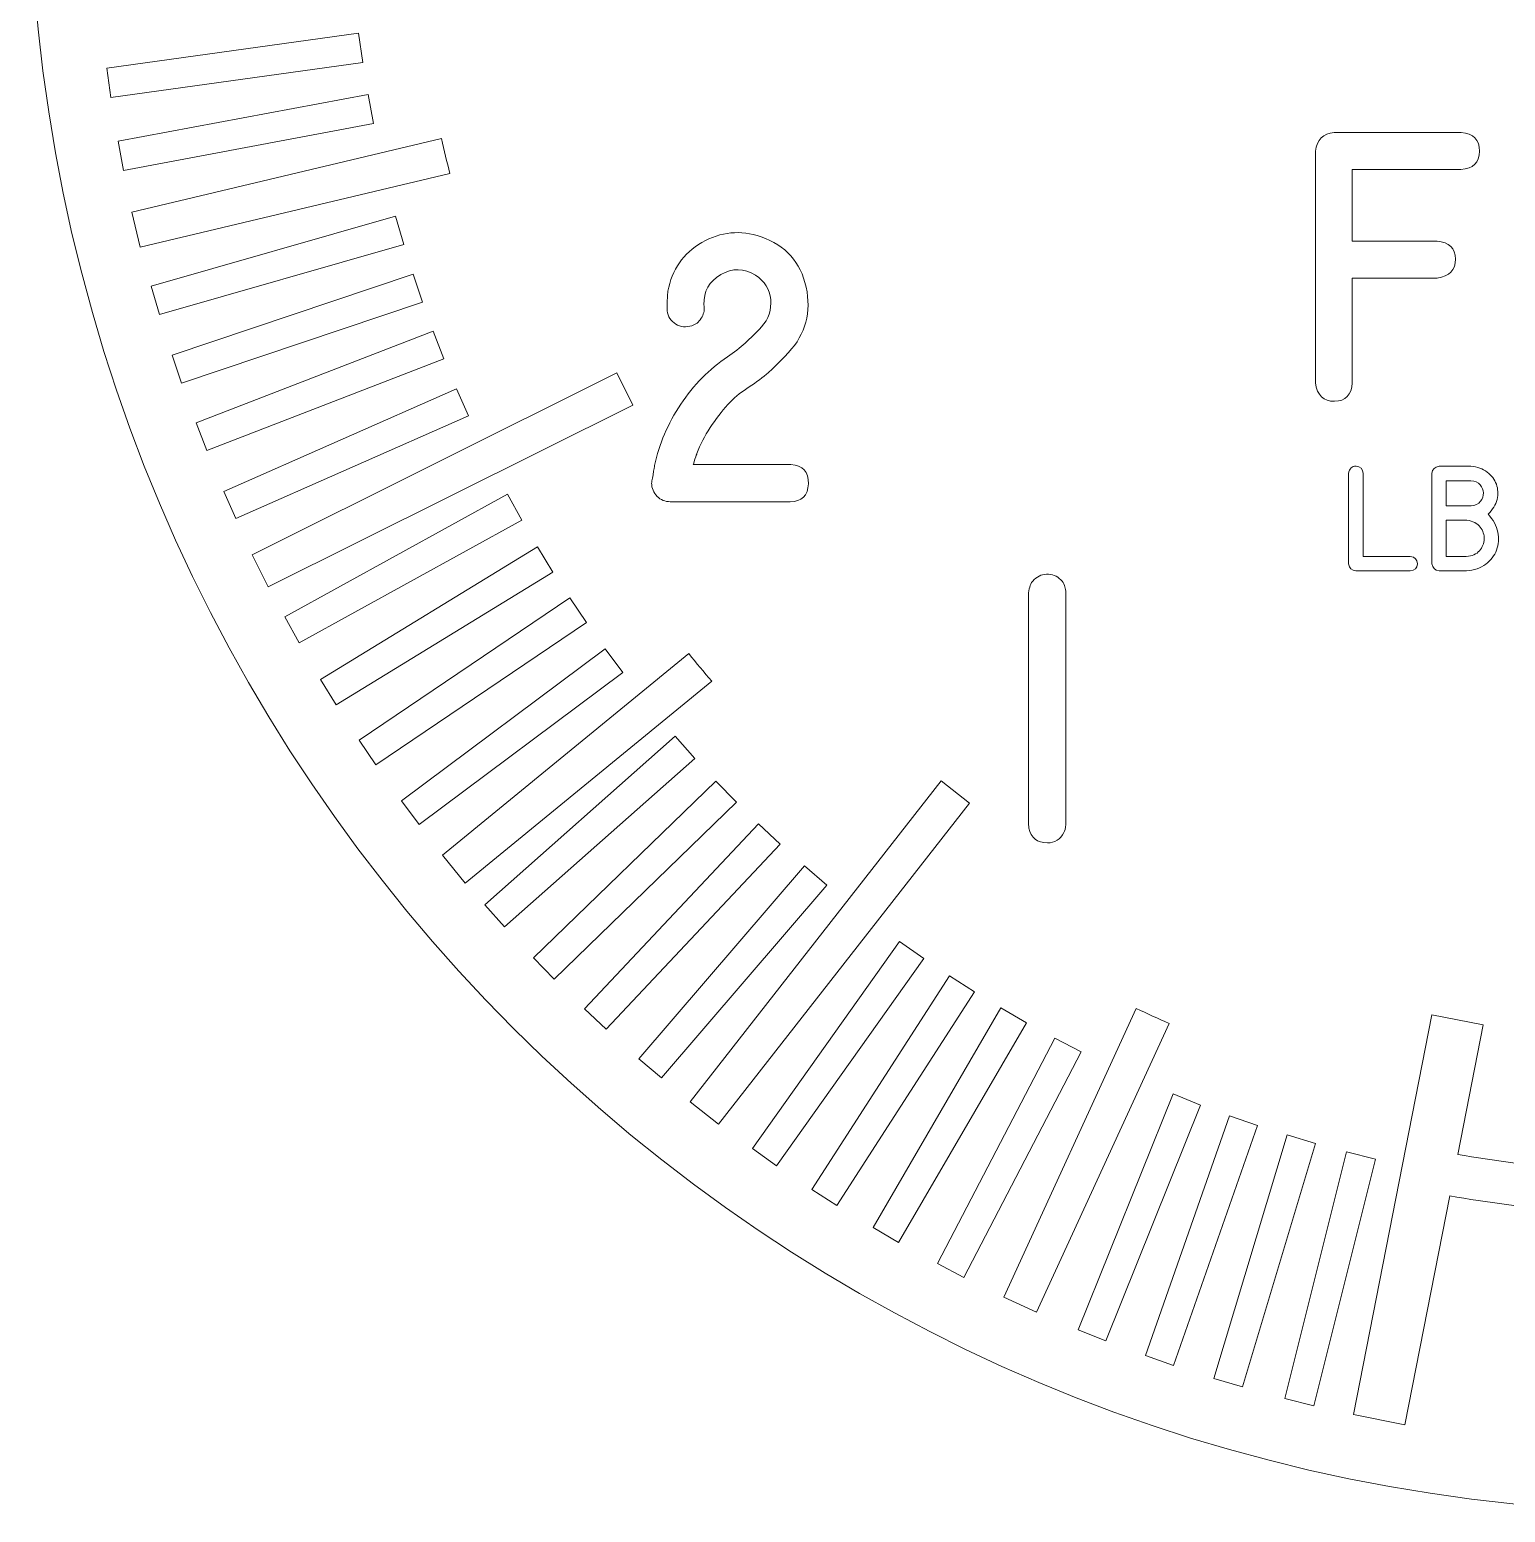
# Model space of a CAD drawing. Header units: millimetres. Extents: x -168 to 319, y -216 to 82.
# Drawn here: x 241.42 to 276.25, y -177.86 to -142.86 of the extents above; entities that cross this region are included whole.
import ezdxf

# ---------------------------------------------------------------- set-up
doc = ezdxf.new("R2010")
doc.units = ezdxf.units.MM
doc.header["$MEASUREMENT"] = 0
doc.layers.add('Cuts', color=7, linetype='Continuous')
doc.layers.add('Engrave', color=7, linetype='Continuous', plot=False)

msp = doc.modelspace()

# ---------------------------------------------------------------- linework, layer by layer
at = {"layer": 'Cuts', "color": 250, "lineweight": 9}
msp.add_open_spline([(280.4209, -99.8603), (258.885, -99.8603), (241.421, -117.3255), (241.421, -138.8611), (241.421, -138.8611), (241.4207, -160.3938), (258.8848, -177.8604), (280.4207, -177.8604), (280.4207, -177.8604), (301.9566, -177.8591), (319.4209, -160.3964), (319.4209, -138.8611), (319.4209, -138.8611), (319.4209, -117.3226), (301.9564, -99.862), (280.4209, -99.8603)], degree=3, knots=[0, 0, 0, 0, 0.2, 0.2, 0.2, 0.2, 0.4, 0.4, 0.4, 0.4, 0.6, 0.6, 0.6, 0.6, 1, 1, 1, 1], dxfattribs=at)
at = {"layer": 'Engrave', "color": 240, "lineweight": 9}
for points, knots in [([(243.2425, -143.7678), (243.2425, -143.7678), (249.1849, -142.9387), (249.1849, -142.9387), (249.1849, -142.9387), (249.1849, -142.9387), (249.2816, -143.632), (249.2816, -143.632), (249.2816, -143.632), (249.2816, -143.632), (243.3392, -144.4611), (243.3392, -144.4611), (243.3392, -144.4611), (243.3392, -144.4611), (243.2425, -143.7678), (243.2425, -143.7678)], [0, 0, 0, 0, 0.2, 0.2, 0.2, 0.2, 0.4, 0.4, 0.4, 0.4, 0.6, 0.6, 0.6, 0.6, 1, 1, 1, 1]), ([(243.5105, -145.4894), (243.5105, -145.4894), (249.408, -144.3851), (249.408, -144.3851), (249.408, -144.3851), (249.408, -144.3851), (249.5369, -145.0731), (249.5369, -145.0731), (249.5369, -145.0731), (249.5369, -145.0731), (243.6395, -146.1774), (243.6395, -146.1774), (243.6395, -146.1774), (243.6395, -146.1774), (243.5105, -145.4894), (243.5105, -145.4894)], [0, 0, 0, 0, 0.2, 0.2, 0.2, 0.2, 0.4, 0.4, 0.4, 0.4, 0.6, 0.6, 0.6, 0.6, 1, 1, 1, 1]), ([(243.8297, -147.168), (243.8297, -147.168), (251.1437, -145.4284), (251.1437, -145.4284), (251.1437, -145.4284), (251.2056, -145.7055), (251.2705, -145.9813), (251.34, -146.2554), (251.34, -146.2554), (251.34, -146.2554), (244.0263, -147.9948), (244.0263, -147.9948), (244.0263, -147.9948), (244.0263, -147.9948), (243.8297, -147.168), (243.8297, -147.168)], [0, 0, 0, 0, 0.2, 0.2, 0.2, 0.2, 0.4, 0.4, 0.4, 0.4, 0.6, 0.6, 0.6, 0.6, 1, 1, 1, 1]), ([(271.7708, -151.1955), (271.7708, -151.1955), (271.7708, -145.7261), (271.7708, -145.7261), (271.7708, -145.7261), (271.8078, -145.453), (271.955, -145.3059), (272.2111, -145.2858), (272.2111, -145.2858), (272.2111, -145.2858), (275.2125, -145.2858), (275.2125, -145.2858), (275.2125, -145.2858), (275.4993, -145.308), (275.6432, -145.4551), (275.6432, -145.725), (275.6432, -145.725), (275.6432, -145.9938), (275.4972, -146.1388), (275.2062, -146.1568), (275.2062, -146.1568), (275.2062, -146.1568), (272.6418, -146.1568), (272.6418, -146.1568), (272.6418, -146.1568), (272.6418, -146.1568), (272.6418, -147.8533), (272.6418, -147.8533), (272.6418, -147.8533), (272.6418, -147.8533), (274.6421, -147.8533), (274.6421, -147.8533), (274.6421, -147.8533), (274.9268, -147.8734), (275.0717, -148.0131), (275.076, -148.2714), (275.076, -148.2714), (275.0802, -148.5296), (274.9352, -148.6809), (274.6421, -148.7243), (274.6421, -148.7243), (274.6421, -148.7243), (272.6418, -148.7243), (272.6418, -148.7243), (272.6418, -148.7243), (272.6418, -148.7243), (272.6418, -151.1955), (272.6418, -151.1955), (272.6418, -151.1955), (272.6217, -151.4802), (272.4809, -151.6252), (272.2217, -151.6294), (272.2217, -151.6294), (271.9624, -151.6337), (271.8121, -151.4887), (271.7708, -151.1955)], [0, 0, 0, 0, 0.0666667, 0.0666667, 0.0666667, 0.0666667, 0.1333333, 0.1333333, 0.1333333, 0.1333333, 0.2, 0.2, 0.2, 0.2, 0.2666667, 0.2666667, 0.2666667, 0.2666667, 0.3333333, 0.3333333, 0.3333333, 0.3333333, 0.4, 0.4, 0.4, 0.4, 0.4666667, 0.4666667, 0.4666667, 0.4666667, 0.5333333, 0.5333333, 0.5333333, 0.5333333, 0.6, 0.6, 0.6, 0.6, 0.6666667, 0.6666667, 0.6666667, 0.6666667, 0.7333333, 0.7333333, 0.7333333, 0.7333333, 0.8, 0.8, 0.8, 0.8, 0.8666667, 0.8666667, 0.8666667, 0.8666667, 1, 1, 1, 1]), ([(244.2915, -148.9092), (244.2915, -148.9092), (250.0599, -147.2587), (250.0599, -147.2587), (250.0599, -147.2587), (250.0599, -147.2587), (250.2526, -147.9317), (250.2526, -147.9317), (250.2526, -147.9317), (250.2526, -147.9317), (244.484, -149.5822), (244.484, -149.5822), (244.484, -149.5822), (244.484, -149.5822), (244.2915, -148.9092), (244.2915, -148.9092)], [0, 0, 0, 0, 0.2, 0.2, 0.2, 0.2, 0.4, 0.4, 0.4, 0.4, 0.6, 0.6, 0.6, 0.6, 1, 1, 1, 1]), ([(256.543, -154.0007), (256.4213, -154.0007), (256.3175, -153.9584), (256.2318, -153.8737), (256.2318, -153.8737), (256.1461, -153.7891), (256.1027, -153.6843), (256.1027, -153.5605), (256.1027, -153.5605), (256.1027, -153.5562), (256.1133, -153.4906), (256.1355, -153.3636), (256.1355, -153.3636), (256.1567, -153.2366), (256.1694, -153.1636), (256.1736, -153.1445), (256.1736, -153.1445), (256.2794, -152.6386), (256.4848, -152.1571), (256.7896, -151.6999), (256.7896, -151.6999), (257.0944, -151.2438), (257.4627, -150.8691), (257.8945, -150.5781), (257.8945, -150.5781), (258.0479, -150.4744), (258.1866, -150.3664), (258.3114, -150.2542), (258.3114, -150.2542), (258.4374, -150.141), (258.5644, -150.014), (258.6946, -149.8743), (258.6946, -149.8743), (258.8618, -149.6838), (258.9348, -149.4679), (258.9136, -149.2255), (258.9136, -149.2255), (258.8914, -148.9842), (258.7718, -148.7927), (258.5527, -148.6519), (258.5527, -148.6519), (258.2839, -148.4847), (258.0109, -148.4805), (257.7336, -148.6403), (257.7336, -148.6403), (257.4563, -148.799), (257.324, -149.0371), (257.3367, -149.3525), (257.3367, -149.3525), (257.3367, -149.3589), (257.3378, -149.3663), (257.3388, -149.3726), (257.3388, -149.3726), (257.3388, -149.38), (257.3399, -149.3874), (257.3399, -149.3938), (257.3399, -149.3938), (257.3526, -149.488), (257.3293, -149.5811), (257.2711, -149.6711), (257.2711, -149.6711), (257.214, -149.761), (257.1399, -149.8192), (257.052, -149.8457), (257.052, -149.8457), (256.9155, -149.8891), (256.7885, -149.8764), (256.6721, -149.8055), (256.6721, -149.8055), (256.5546, -149.7356), (256.4879, -149.6319), (256.4721, -149.4954), (256.4721, -149.4954), (256.4657, -149.4774), (256.4647, -149.4001), (256.4699, -149.2657), (256.4699, -149.2657), (256.4752, -149.1313), (256.4805, -149.053), (256.4869, -149.0308), (256.4869, -149.0308), (256.58, -148.5217), (256.8478, -148.1386), (257.2891, -147.8814), (257.2891, -147.8814), (257.7304, -147.6243), (258.1961, -147.5798), (258.685, -147.747), (258.685, -147.747), (259.2661, -147.9492), (259.6206, -148.345), (259.7487, -148.9345), (259.7487, -148.9345), (259.8767, -149.524), (259.7391, -150.0383), (259.3338, -150.4786), (259.3338, -150.4786), (259.2512, -150.5675), (259.1676, -150.6543), (259.084, -150.74), (259.084, -150.74), (259.0004, -150.8268), (258.9105, -150.9083), (258.8163, -150.9866), (258.8163, -150.9866), (258.667, -151.1115), (258.5104, -151.2258), (258.3464, -151.3316), (258.3464, -151.3316), (258.1813, -151.4364), (258.0342, -151.5602), (257.904, -151.7031), (257.904, -151.7031), (257.7558, -151.8682), (257.6151, -152.0502), (257.4838, -152.2492), (257.4838, -152.2492), (257.3526, -152.4471), (257.2489, -152.6513), (257.1727, -152.8598), (257.1727, -152.8598), (257.1663, -152.8725), (257.1505, -152.918), (257.124, -152.9964), (257.124, -152.9964), (257.0986, -153.0747), (257.0859, -153.117), (257.0859, -153.1234), (257.0859, -153.1234), (257.0859, -153.1234), (259.3867, -153.1234), (259.3867, -153.1234), (259.3867, -153.1234), (259.6714, -153.1424), (259.81, -153.2927), (259.8016, -153.5763), (259.8016, -153.5763), (259.7931, -153.8589), (259.6502, -154.0007), (259.3708, -154.0007), (259.3708, -154.0007), (259.3708, -154.0007), (256.543, -154.0007), (256.543, -154.0007)], [0, 0, 0, 0, 0.027027, 0.027027, 0.027027, 0.027027, 0.0540541, 0.0540541, 0.0540541, 0.0540541, 0.0810811, 0.0810811, 0.0810811, 0.0810811, 0.1081081, 0.1081081, 0.1081081, 0.1081081, 0.1351351, 0.1351351, 0.1351351, 0.1351351, 0.1621622, 0.1621622, 0.1621622, 0.1621622, 0.1891892, 0.1891892, 0.1891892, 0.1891892, 0.2162162, 0.2162162, 0.2162162, 0.2162162, 0.2432432, 0.2432432, 0.2432432, 0.2432432, 0.2702703, 0.2702703, 0.2702703, 0.2702703, 0.2972973, 0.2972973, 0.2972973, 0.2972973, 0.3243243, 0.3243243, 0.3243243, 0.3243243, 0.3513514, 0.3513514, 0.3513514, 0.3513514, 0.3783784, 0.3783784, 0.3783784, 0.3783784, 0.4054054, 0.4054054, 0.4054054, 0.4054054, 0.4324324, 0.4324324, 0.4324324, 0.4324324, 0.4594595, 0.4594595, 0.4594595, 0.4594595, 0.4864865, 0.4864865, 0.4864865, 0.4864865, 0.5135135, 0.5135135, 0.5135135, 0.5135135, 0.5405405, 0.5405405, 0.5405405, 0.5405405, 0.5675676, 0.5675676, 0.5675676, 0.5675676, 0.5945946, 0.5945946, 0.5945946, 0.5945946, 0.6216216, 0.6216216, 0.6216216, 0.6216216, 0.6486486, 0.6486486, 0.6486486, 0.6486486, 0.6756757, 0.6756757, 0.6756757, 0.6756757, 0.7027027, 0.7027027, 0.7027027, 0.7027027, 0.7297297, 0.7297297, 0.7297297, 0.7297297, 0.7567568, 0.7567568, 0.7567568, 0.7567568, 0.7837838, 0.7837838, 0.7837838, 0.7837838, 0.8108108, 0.8108108, 0.8108108, 0.8108108, 0.8378378, 0.8378378, 0.8378378, 0.8378378, 0.8648649, 0.8648649, 0.8648649, 0.8648649, 0.8918919, 0.8918919, 0.8918919, 0.8918919, 0.9189189, 0.9189189, 0.9189189, 0.9189189, 0.9459459, 0.9459459, 0.9459459, 0.9459459, 1, 1, 1, 1]), ([(244.7845, -150.5378), (244.7845, -150.5378), (250.4723, -148.6273), (250.4723, -148.6273), (250.4723, -148.6273), (250.4723, -148.6273), (250.6951, -149.2909), (250.6951, -149.2909), (250.6951, -149.2909), (250.6951, -149.2909), (245.0073, -151.2013), (245.0073, -151.2013), (245.0073, -151.2013), (245.0073, -151.2013), (244.7845, -150.5378), (244.7845, -150.5378)], [0, 0, 0, 0, 0.2, 0.2, 0.2, 0.2, 0.4, 0.4, 0.4, 0.4, 0.6, 0.6, 0.6, 0.6, 1, 1, 1, 1]), ([(245.351, -152.1423), (245.351, -152.1423), (250.9462, -149.9758), (250.9462, -149.9758), (250.9462, -149.9758), (250.9462, -149.9758), (251.1988, -150.6286), (251.1988, -150.6286), (251.1988, -150.6286), (251.1988, -150.6286), (245.6036, -152.7951), (245.6036, -152.7951), (245.6036, -152.7951), (245.6036, -152.7951), (245.351, -152.1423), (245.351, -152.1423)], [0, 0, 0, 0, 0.2, 0.2, 0.2, 0.2, 0.4, 0.4, 0.4, 0.4, 0.6, 0.6, 0.6, 0.6, 1, 1, 1, 1]), ([(246.6715, -155.253), (246.6715, -155.253), (255.2816, -150.9601), (255.2816, -150.9601), (255.2816, -150.9601), (255.2816, -150.9601), (255.661, -151.7208), (255.661, -151.7208), (255.661, -151.7208), (255.661, -151.7208), (247.0508, -156.0137), (247.0508, -156.0137), (247.0508, -156.0137), (247.0508, -156.0137), (246.6715, -155.253), (246.6715, -155.253)], [0, 0, 0, 0, 0.2, 0.2, 0.2, 0.2, 0.4, 0.4, 0.4, 0.4, 0.6, 0.6, 0.6, 0.6, 1, 1, 1, 1]), ([(246.0056, -153.7569), (246.0056, -153.7569), (251.4942, -151.3328), (251.4942, -151.3328), (251.4942, -151.3328), (251.4942, -151.3328), (251.777, -151.9731), (251.777, -151.9731), (251.777, -151.9731), (251.777, -151.9731), (246.2885, -154.3972), (246.2885, -154.3972), (246.2885, -154.3972), (246.2885, -154.3972), (246.0056, -153.7569), (246.0056, -153.7569)], [0, 0, 0, 0, 0.2, 0.2, 0.2, 0.2, 0.4, 0.4, 0.4, 0.4, 0.6, 0.6, 0.6, 0.6, 1, 1, 1, 1]), ([(272.7255, -155.6331), (272.6267, -155.6265), (272.5695, -155.571), (272.5543, -155.4656), (272.5543, -155.4656), (272.5543, -155.4656), (272.5543, -153.3337), (272.5543, -153.3337), (272.5543, -153.3337), (272.5712, -153.2181), (272.63, -153.1613), (272.7305, -153.1629), (272.7305, -153.1629), (272.8309, -153.165), (272.8856, -153.2222), (272.8943, -153.3337), (272.8943, -153.3337), (272.8943, -153.3337), (272.8943, -155.2965), (272.8943, -155.2965), (272.8943, -155.2965), (272.8943, -155.2965), (274.0071, -155.2957), (274.0071, -155.2957), (274.0071, -155.2957), (274.1215, -155.3084), (274.1779, -155.366), (274.1767, -155.4685), (274.1767, -155.4685), (274.1755, -155.571), (274.1187, -155.6257), (274.0059, -155.6331), (274.0059, -155.6331), (274.0059, -155.6331), (272.7255, -155.6331), (272.7255, -155.6331)], [0, 0, 0, 0, 0.1, 0.1, 0.1, 0.1, 0.2, 0.2, 0.2, 0.2, 0.3, 0.3, 0.3, 0.3, 0.4, 0.4, 0.4, 0.4, 0.5, 0.5, 0.5, 0.5, 0.6, 0.6, 0.6, 0.6, 0.7, 0.7, 0.7, 0.7, 0.8, 0.8, 0.8, 0.8, 1, 1, 1, 1]), ([(275.4394, -153.1625), (275.592, -153.1753), (275.7205, -153.2218), (275.8246, -153.3012), (275.8246, -153.3012), (275.9287, -153.3806), (276.0011, -153.4765), (276.0411, -153.5889), (276.0411, -153.5889), (276.0814, -153.7008), (276.0867, -153.8202), (276.0575, -153.9469), (276.0575, -153.9469), (276.0283, -154.0733), (275.9571, -154.1898), (275.8447, -154.296), (275.8447, -154.296), (275.9686, -154.426), (276.0456, -154.5668), (276.076, -154.7178), (276.076, -154.7178), (276.1065, -154.8689), (276.097, -155.0104), (276.0476, -155.1417), (276.0476, -155.1417), (275.9983, -155.273), (275.9127, -155.3845), (275.7904, -155.4763), (275.7904, -155.4763), (275.6682, -155.5681), (275.5167, -155.62), (275.3356, -155.6319), (275.3356, -155.6319), (275.3356, -155.6319), (275.3323, -155.6319), (275.3323, -155.6319), (275.3323, -155.6319), (275.3323, -155.6319), (274.6907, -155.6319), (274.6907, -155.6319), (274.6907, -155.6319), (274.5919, -155.6183), (274.5347, -155.5623), (274.5195, -155.4644), (274.5195, -155.4644), (274.5195, -155.4644), (274.5195, -153.3337), (274.5195, -153.3337), (274.5195, -153.3337), (274.5331, -153.2341), (274.5903, -153.1769), (274.6907, -153.1625), (274.6907, -153.1625), (274.6907, -153.1625), (275.4394, -153.1625), (275.4394, -153.1625)], [0, 0, 0, 0, 0.0666667, 0.0666667, 0.0666667, 0.0666667, 0.1333333, 0.1333333, 0.1333333, 0.1333333, 0.2, 0.2, 0.2, 0.2, 0.2666667, 0.2666667, 0.2666667, 0.2666667, 0.3333333, 0.3333333, 0.3333333, 0.3333333, 0.4, 0.4, 0.4, 0.4, 0.4666667, 0.4666667, 0.4666667, 0.4666667, 0.5333333, 0.5333333, 0.5333333, 0.5333333, 0.6, 0.6, 0.6, 0.6, 0.6666667, 0.6666667, 0.6666667, 0.6666667, 0.7333333, 0.7333333, 0.7333333, 0.7333333, 0.8, 0.8, 0.8, 0.8, 0.8666667, 0.8666667, 0.8666667, 0.8666667, 1, 1, 1, 1]), ([(275.4394, -153.5049), (275.4394, -153.5049), (274.8607, -153.5049), (274.8607, -153.5049), (274.8607, -153.5049), (274.8607, -153.5049), (274.8607, -154.0992), (274.8607, -154.0992), (274.8607, -154.0992), (274.8607, -154.0992), (275.4431, -154.0992), (275.4431, -154.0992), (275.4431, -154.0992), (275.5427, -154.0889), (275.6171, -154.0531), (275.6657, -153.9914), (275.6657, -153.9914), (275.7143, -153.9301), (275.7377, -153.8642), (275.7369, -153.7938), (275.7369, -153.7938), (275.7357, -153.7235), (275.7102, -153.6593), (275.66, -153.6008), (275.66, -153.6008), (275.6102, -153.5424), (275.5369, -153.5107), (275.4394, -153.5049)], [0, 0, 0, 0, 0.125, 0.125, 0.125, 0.125, 0.25, 0.25, 0.25, 0.25, 0.375, 0.375, 0.375, 0.375, 0.5, 0.5, 0.5, 0.5, 0.625, 0.625, 0.625, 0.625, 0.75, 0.75, 0.75, 0.75, 1, 1, 1, 1]), ([(247.4449, -156.7182), (247.4449, -156.7182), (252.6997, -153.8221), (252.6997, -153.8221), (252.6997, -153.8221), (252.6997, -153.8221), (253.0377, -154.4351), (253.0377, -154.4351), (253.0377, -154.4351), (253.0377, -154.4351), (247.7829, -157.3312), (247.7829, -157.3312), (247.7829, -157.3312), (247.7829, -157.3312), (247.4449, -156.7182), (247.4449, -156.7182)], [0, 0, 0, 0, 0.2, 0.2, 0.2, 0.2, 0.4, 0.4, 0.4, 0.4, 0.6, 0.6, 0.6, 0.6, 1, 1, 1, 1]), ([(275.3323, -155.2907), (275.469, -155.2849), (275.5731, -155.2409), (275.6443, -155.1582), (275.6443, -155.1582), (275.7159, -155.0751), (275.7534, -154.9833), (275.7558, -154.8824), (275.7558, -154.8824), (275.7587, -154.7816), (275.7266, -154.6869), (275.6591, -154.5985), (275.6591, -154.5985), (275.5912, -154.51), (275.4875, -154.4565), (275.3467, -154.4384), (275.3467, -154.4384), (275.3467, -154.4384), (274.8607, -154.4384), (274.8607, -154.4384), (274.8607, -154.4384), (274.8607, -154.4384), (274.8607, -155.2907), (274.8607, -155.2907), (274.8607, -155.2907), (274.8607, -155.2907), (275.3323, -155.2907), (275.3323, -155.2907)], [0, 0, 0, 0, 0.125, 0.125, 0.125, 0.125, 0.25, 0.25, 0.25, 0.25, 0.375, 0.375, 0.375, 0.375, 0.5, 0.5, 0.5, 0.5, 0.625, 0.625, 0.625, 0.625, 0.75, 0.75, 0.75, 0.75, 1, 1, 1, 1]), ([(248.2891, -158.1957), (248.2891, -158.1957), (253.407, -155.0642), (253.407, -155.0642), (253.407, -155.0642), (253.407, -155.0642), (253.7724, -155.6613), (253.7724, -155.6613), (253.7724, -155.6613), (253.7724, -155.6613), (248.6544, -158.7928), (248.6544, -158.7928), (248.6544, -158.7928), (248.6544, -158.7928), (248.2891, -158.1957), (248.2891, -158.1957)], [0, 0, 0, 0, 0.2, 0.2, 0.2, 0.2, 0.4, 0.4, 0.4, 0.4, 0.6, 0.6, 0.6, 0.6, 1, 1, 1, 1]), ([(265.0001, -161.6183), (265.0001, -161.6448), (265.0032, -161.6744), (265.0096, -161.7051), (265.0096, -161.7051), (265.0593, -161.939), (265.2033, -162.0554), (265.4435, -162.0554), (265.4435, -162.0554), (265.6192, -162.0554), (265.7494, -161.9739), (265.834, -161.8109), (265.834, -161.8109), (265.8531, -161.7792), (265.8679, -161.7157), (265.8806, -161.6183), (265.8806, -161.6183), (265.8806, -161.6183), (265.8806, -156.1489), (265.8806, -156.1489), (265.8806, -156.1489), (265.8742, -156.0991), (265.8668, -156.0526), (265.8573, -156.0081), (265.8573, -156.0081), (265.8478, -155.9637), (265.8256, -155.9203), (265.7906, -155.879), (265.7906, -155.879), (265.7081, -155.7774), (265.6012, -155.7224), (265.471, -155.7128), (265.471, -155.7128), (265.3408, -155.7044), (265.2287, -155.7456), (265.1334, -155.8388), (265.1334, -155.8388), (265.0837, -155.8885), (265.0519, -155.9361), (265.0371, -155.9816), (265.0371, -155.9816), (265.0223, -156.0272), (265.0106, -156.0822), (265.0001, -156.1489), (265.0001, -156.1489), (265.0001, -156.1489), (265.0001, -161.6183), (265.0001, -161.6183)], [0, 0, 0, 0, 0.0769231, 0.0769231, 0.0769231, 0.0769231, 0.1538462, 0.1538462, 0.1538462, 0.1538462, 0.2307692, 0.2307692, 0.2307692, 0.2307692, 0.3076923, 0.3076923, 0.3076923, 0.3076923, 0.3846154, 0.3846154, 0.3846154, 0.3846154, 0.4615385, 0.4615385, 0.4615385, 0.4615385, 0.5384615, 0.5384615, 0.5384615, 0.5384615, 0.6153846, 0.6153846, 0.6153846, 0.6153846, 0.6923077, 0.6923077, 0.6923077, 0.6923077, 0.7692308, 0.7692308, 0.7692308, 0.7692308, 0.8461538, 0.8461538, 0.8461538, 0.8461538, 1, 1, 1, 1]), ([(249.1992, -159.6334), (249.1992, -159.6334), (254.1698, -156.2729), (254.1698, -156.2729), (254.1698, -156.2729), (254.1698, -156.2729), (254.5618, -156.8528), (254.5618, -156.8528), (254.5618, -156.8528), (254.5618, -156.8528), (249.5912, -160.2133), (249.5912, -160.2133), (249.5912, -160.2133), (249.5912, -160.2133), (249.1992, -159.6334), (249.1992, -159.6334)], [0, 0, 0, 0, 0.2, 0.2, 0.2, 0.2, 0.4, 0.4, 0.4, 0.4, 0.6, 0.6, 0.6, 0.6, 1, 1, 1, 1]), ([(250.1977, -161.0611), (250.1977, -161.0611), (255.0069, -157.4734), (255.0069, -157.4734), (255.0069, -157.4734), (255.0069, -157.4734), (255.4254, -158.0345), (255.4254, -158.0345), (255.4254, -158.0345), (255.4254, -158.0345), (250.6163, -161.6222), (250.6163, -161.6222), (250.6163, -161.6222), (250.6163, -161.6222), (250.1977, -161.0611), (250.1977, -161.0611)], [0, 0, 0, 0, 0.2, 0.2, 0.2, 0.2, 0.4, 0.4, 0.4, 0.4, 0.6, 0.6, 0.6, 0.6, 1, 1, 1, 1]), ([(251.1635, -162.3456), (251.1635, -162.3456), (256.98, -157.5844), (256.98, -157.5844), (256.98, -157.5844), (257.157, -157.8058), (257.3372, -158.0245), (257.5203, -158.2407), (257.5203, -158.2407), (257.5203, -158.2407), (251.7019, -163.0034), (251.7019, -163.0034), (251.7019, -163.0034), (251.7019, -163.0034), (251.1635, -162.3456), (251.1635, -162.3456)], [0, 0, 0, 0, 0.2, 0.2, 0.2, 0.2, 0.4, 0.4, 0.4, 0.4, 0.6, 0.6, 0.6, 0.6, 1, 1, 1, 1]), ([(252.165, -163.5164), (252.165, -163.5164), (256.6566, -159.5382), (256.6566, -159.5382), (256.6566, -159.5382), (256.6566, -159.5382), (257.1207, -160.0622), (257.1207, -160.0622), (257.1207, -160.0622), (257.1207, -160.0622), (252.6291, -164.0404), (252.6291, -164.0404), (252.6291, -164.0404), (252.6291, -164.0404), (252.165, -163.5164), (252.165, -163.5164)], [0, 0, 0, 0, 0.2, 0.2, 0.2, 0.2, 0.4, 0.4, 0.4, 0.4, 0.6, 0.6, 0.6, 0.6, 1, 1, 1, 1]), ([(253.3127, -164.7728), (253.3127, -164.7728), (257.619, -160.5949), (257.619, -160.5949), (257.619, -160.5949), (257.619, -160.5949), (258.1064, -161.0974), (258.1064, -161.0974), (258.1064, -161.0974), (258.1064, -161.0974), (253.8001, -165.2752), (253.8001, -165.2752), (253.8001, -165.2752), (253.8001, -165.2752), (253.3127, -164.7728), (253.3127, -164.7728)], [0, 0, 0, 0, 0.2, 0.2, 0.2, 0.2, 0.4, 0.4, 0.4, 0.4, 0.6, 0.6, 0.6, 0.6, 1, 1, 1, 1]), ([(257.0103, -168.1709), (257.0103, -168.1709), (262.9351, -160.5906), (262.9351, -160.5906), (262.9351, -160.5906), (262.9351, -160.5906), (263.6047, -161.1141), (263.6047, -161.1141), (263.6047, -161.1141), (263.6047, -161.1141), (257.6799, -168.6944), (257.6799, -168.6944), (257.6799, -168.6944), (257.6799, -168.6944), (257.0103, -168.1709), (257.0103, -168.1709)], [0, 0, 0, 0, 0.2, 0.2, 0.2, 0.2, 0.4, 0.4, 0.4, 0.4, 0.6, 0.6, 0.6, 0.6, 1, 1, 1, 1]), ([(254.5159, -165.9758), (254.5159, -165.9758), (258.6285, -161.6069), (258.6285, -161.6069), (258.6285, -161.6069), (258.6285, -161.6069), (259.1381, -162.0867), (259.1381, -162.0867), (259.1381, -162.0867), (259.1381, -162.0867), (255.0257, -166.4556), (255.0257, -166.4556), (255.0257, -166.4556), (255.0257, -166.4556), (254.5159, -165.9758), (254.5159, -165.9758)], [0, 0, 0, 0, 0.2, 0.2, 0.2, 0.2, 0.4, 0.4, 0.4, 0.4, 0.6, 0.6, 0.6, 0.6, 1, 1, 1, 1]), ([(255.8033, -167.1498), (255.8033, -167.1498), (259.7086, -162.5946), (259.7086, -162.5946), (259.7086, -162.5946), (259.7086, -162.5946), (260.2399, -163.0502), (260.2399, -163.0502), (260.2399, -163.0502), (260.2399, -163.0502), (256.3349, -167.6054), (256.3349, -167.6054), (256.3349, -167.6054), (256.3349, -167.6054), (255.8033, -167.1498), (255.8033, -167.1498)], [0, 0, 0, 0, 0.2, 0.2, 0.2, 0.2, 0.4, 0.4, 0.4, 0.4, 0.6, 0.6, 0.6, 0.6, 1, 1, 1, 1]), ([(258.4808, -169.2733), (258.4808, -169.2733), (261.9551, -164.3815), (261.9551, -164.3815), (261.9551, -164.3815), (261.9551, -164.3815), (262.5258, -164.7869), (262.5258, -164.7869), (262.5258, -164.7869), (262.5258, -164.7869), (259.0515, -169.6787), (259.0515, -169.6787), (259.0515, -169.6787), (259.0515, -169.6787), (258.4808, -169.2733), (258.4808, -169.2733)], [0, 0, 0, 0, 0.2, 0.2, 0.2, 0.2, 0.4, 0.4, 0.4, 0.4, 0.6, 0.6, 0.6, 0.6, 1, 1, 1, 1]), ([(259.883, -170.2373), (259.883, -170.2373), (263.1318, -165.1929), (263.1318, -165.1929), (263.1318, -165.1929), (263.1318, -165.1929), (263.7203, -165.572), (263.7203, -165.572), (263.7203, -165.572), (263.7203, -165.572), (260.4716, -170.6163), (260.4716, -170.6163), (260.4716, -170.6163), (260.4716, -170.6163), (259.883, -170.2373), (259.883, -170.2373)], [0, 0, 0, 0, 0.2, 0.2, 0.2, 0.2, 0.4, 0.4, 0.4, 0.4, 0.6, 0.6, 0.6, 0.6, 1, 1, 1, 1]), ([(261.3276, -171.1367), (261.3276, -171.1367), (264.3442, -165.9501), (264.3442, -165.9501), (264.3442, -165.9501), (264.3442, -165.9501), (264.9492, -166.302), (264.9492, -166.302), (264.9492, -166.302), (264.9492, -166.302), (261.9326, -171.4886), (261.9326, -171.4886), (261.9326, -171.4886), (261.9326, -171.4886), (261.3276, -171.1367), (261.3276, -171.1367)], [0, 0, 0, 0, 0.2, 0.2, 0.2, 0.2, 0.4, 0.4, 0.4, 0.4, 0.6, 0.6, 0.6, 0.6, 1, 1, 1, 1]), ([(264.4131, -172.7802), (264.4131, -172.7802), (267.5424, -165.9634), (267.5424, -165.9634), (267.5424, -165.9634), (267.798, -166.085), (268.0558, -166.2024), (268.3153, -166.317), (268.3153, -166.317), (268.3153, -166.317), (265.1856, -173.1348), (265.1856, -173.1348), (265.1856, -173.1348), (265.1856, -173.1348), (264.4131, -172.7802), (264.4131, -172.7802)], [0, 0, 0, 0, 0.2, 0.2, 0.2, 0.2, 0.4, 0.4, 0.4, 0.4, 0.6, 0.6, 0.6, 0.6, 1, 1, 1, 1]), ([(286.6619, -175.8412), (286.6619, -175.8412), (285.6676, -170.4297), (285.6676, -170.4297), (285.6676, -170.4297), (283.9604, -170.7113), (282.2078, -170.8581), (280.4207, -170.8582), (280.4207, -170.8582), (280.4207, -170.8582), (280.4207, -170.8602), (280.4207, -170.8602), (280.4207, -170.8602), (280.4207, -170.8602), (280.4203, -170.8602), (280.4203, -170.8602), (280.4203, -170.8602), (280.4203, -170.8602), (280.4203, -170.8582), (280.4203, -170.8582), (280.4203, -170.8582), (278.5518, -170.8582), (276.7208, -170.6975), (274.94, -170.39), (274.94, -170.39), (274.94, -170.39), (273.8806, -175.7919), (273.8806, -175.7919), (273.8806, -175.7919), (273.8806, -175.7919), (272.6689, -175.5542), (272.6689, -175.5542), (272.6689, -175.5542), (272.6689, -175.5542), (274.5206, -166.1131), (274.5206, -166.1131), (274.5206, -166.1131), (274.5206, -166.1131), (275.7322, -166.3508), (275.7322, -166.3508), (275.7322, -166.3508), (275.7322, -166.3508), (275.1319, -169.4118), (275.1319, -169.4118), (275.1319, -169.4118), (276.8506, -169.7077), (278.6174, -169.8622), (280.4203, -169.8622), (280.4203, -169.8622), (280.4203, -169.8622), (280.4203, -169.8602), (280.4203, -169.8602), (280.4203, -169.8602), (280.4203, -169.8602), (280.4207, -169.8602), (280.4207, -169.8602), (280.4207, -169.8602), (280.4207, -169.8602), (280.4207, -169.8622), (280.4207, -169.8622), (280.4207, -169.8622), (282.1461, -169.8621), (283.8387, -169.7207), (285.4874, -169.4494), (285.4874, -169.4494), (285.4874, -169.4494), (284.9232, -166.3786), (284.9232, -166.3786), (284.9232, -166.3786), (284.9232, -166.3786), (286.1377, -166.1555), (286.1377, -166.1555), (286.1377, -166.1555), (286.1377, -166.1555), (287.8764, -175.6181), (287.8764, -175.6181), (287.8764, -175.6181), (287.8764, -175.6181), (286.6619, -175.8412), (286.6619, -175.8412)], [0, 0, 0, 0, 0.047619, 0.047619, 0.047619, 0.047619, 0.0952381, 0.0952381, 0.0952381, 0.0952381, 0.1428571, 0.1428571, 0.1428571, 0.1428571, 0.1904762, 0.1904762, 0.1904762, 0.1904762, 0.2380952, 0.2380952, 0.2380952, 0.2380952, 0.2857143, 0.2857143, 0.2857143, 0.2857143, 0.3333333, 0.3333333, 0.3333333, 0.3333333, 0.3809524, 0.3809524, 0.3809524, 0.3809524, 0.4285714, 0.4285714, 0.4285714, 0.4285714, 0.4761905, 0.4761905, 0.4761905, 0.4761905, 0.5238095, 0.5238095, 0.5238095, 0.5238095, 0.5714286, 0.5714286, 0.5714286, 0.5714286, 0.6190476, 0.6190476, 0.6190476, 0.6190476, 0.6666667, 0.6666667, 0.6666667, 0.6666667, 0.7142857, 0.7142857, 0.7142857, 0.7142857, 0.7619048, 0.7619048, 0.7619048, 0.7619048, 0.8095238, 0.8095238, 0.8095238, 0.8095238, 0.8571429, 0.8571429, 0.8571429, 0.8571429, 0.9047619, 0.9047619, 0.9047619, 0.9047619, 1, 1, 1, 1]), ([(262.8474, -171.9887), (262.8474, -171.9887), (265.6198, -166.6676), (265.6198, -166.6676), (265.6198, -166.6676), (265.6198, -166.6676), (266.2405, -166.991), (266.2405, -166.991), (266.2405, -166.991), (266.2405, -166.991), (263.4681, -172.3121), (263.4681, -172.3121), (263.4681, -172.3121), (263.4681, -172.3121), (262.8474, -171.9887), (262.8474, -171.9887)], [0, 0, 0, 0, 0.2, 0.2, 0.2, 0.2, 0.4, 0.4, 0.4, 0.4, 0.6, 0.6, 0.6, 0.6, 1, 1, 1, 1]), ([(266.173, -173.5491), (266.173, -173.5491), (268.4114, -167.9823), (268.4114, -167.9823), (268.4114, -167.9823), (268.4114, -167.9823), (269.0609, -168.2435), (269.0609, -168.2435), (269.0609, -168.2435), (269.0609, -168.2435), (266.8224, -173.8103), (266.8224, -173.8103), (266.8224, -173.8103), (266.8224, -173.8103), (266.173, -173.5491), (266.173, -173.5491)], [0, 0, 0, 0, 0.2, 0.2, 0.2, 0.2, 0.4, 0.4, 0.4, 0.4, 0.6, 0.6, 0.6, 0.6, 1, 1, 1, 1]), ([(267.7612, -174.1597), (267.7612, -174.1597), (269.7449, -168.4971), (269.7449, -168.4971), (269.7449, -168.4971), (269.7449, -168.4971), (270.4054, -168.7286), (270.4054, -168.7286), (270.4054, -168.7286), (270.4054, -168.7286), (268.4218, -174.3912), (268.4218, -174.3912), (268.4218, -174.3912), (268.4218, -174.3912), (267.7612, -174.1597), (267.7612, -174.1597)], [0, 0, 0, 0, 0.2, 0.2, 0.2, 0.2, 0.4, 0.4, 0.4, 0.4, 0.6, 0.6, 0.6, 0.6, 1, 1, 1, 1]), ([(269.3755, -174.6977), (269.3755, -174.6977), (271.1002, -168.9509), (271.1002, -168.9509), (271.1002, -168.9509), (271.1002, -168.9509), (271.7708, -169.1521), (271.7708, -169.1521), (271.7708, -169.1521), (271.7708, -169.1521), (270.046, -174.8989), (270.046, -174.8989), (270.046, -174.8989), (270.046, -174.8989), (269.3755, -174.6977), (269.3755, -174.6977)], [0, 0, 0, 0, 0.2, 0.2, 0.2, 0.2, 0.4, 0.4, 0.4, 0.4, 0.6, 0.6, 0.6, 0.6, 1, 1, 1, 1]), ([(271.0519, -175.172), (271.0519, -175.172), (272.508, -169.3514), (272.508, -169.3514), (272.508, -169.3514), (272.508, -169.3514), (273.1871, -169.5212), (273.1871, -169.5212), (273.1871, -169.5212), (273.1871, -169.5212), (271.731, -175.3419), (271.731, -175.3419), (271.731, -175.3419), (271.731, -175.3419), (271.0519, -175.172), (271.0519, -175.172)], [0, 0, 0, 0, 0.2, 0.2, 0.2, 0.2, 0.4, 0.4, 0.4, 0.4, 0.6, 0.6, 0.6, 0.6, 1, 1, 1, 1])]:
    msp.add_open_spline(points, degree=3, knots=knots, dxfattribs=at)

doc.saveas('drawing.dxf')
